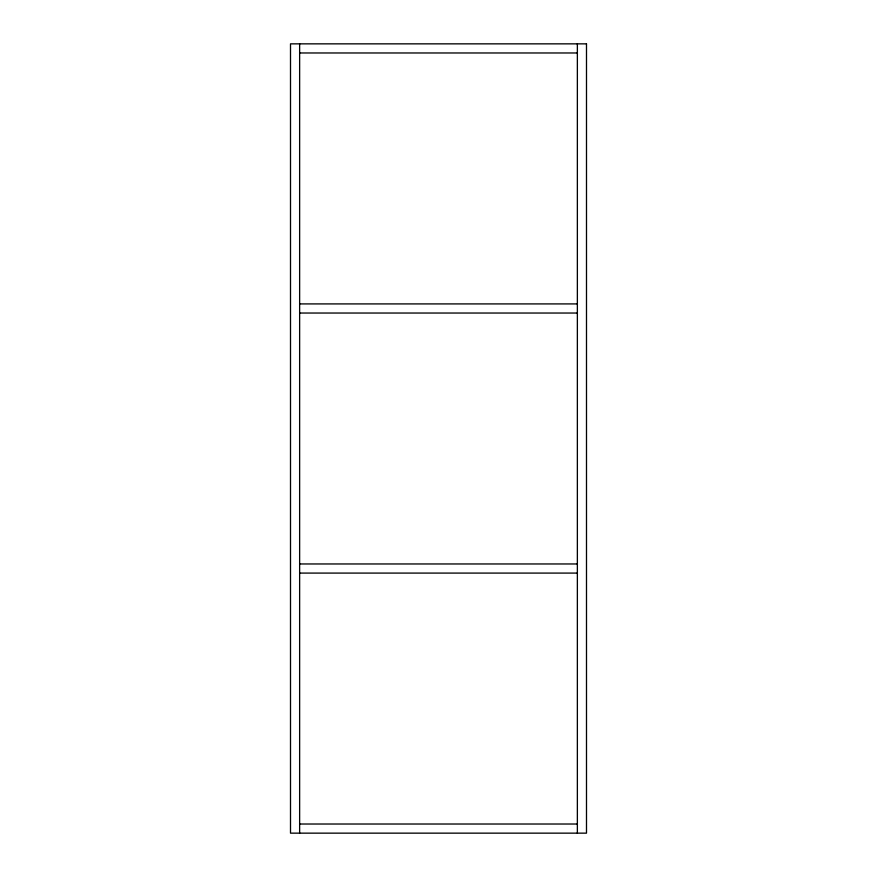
<?xml version="1.0" encoding="UTF-8"?>
<svg xmlns="http://www.w3.org/2000/svg" width="877" height="877" viewBox="0 0 877 877"><rect width="100%" height="100%" fill="white"/><g stroke="black" fill="none" stroke-linecap="round" stroke-linejoin="round"><path stroke-width="1.32" d="M299.638 52.971L577.362 52.971M299.638 303.913L577.362 303.913M299.638 313.034L577.362 313.034M299.638 563.966L577.362 563.966M299.638 573.087L577.362 573.087M299.638 824.018L577.362 824.018M577.362 43.85L577.362 833.15M299.638 43.85L299.638 833.15M586.494 43.85L290.506 43.85L290.506 833.15L586.494 833.15L586.494 43.85"/></g></svg>
